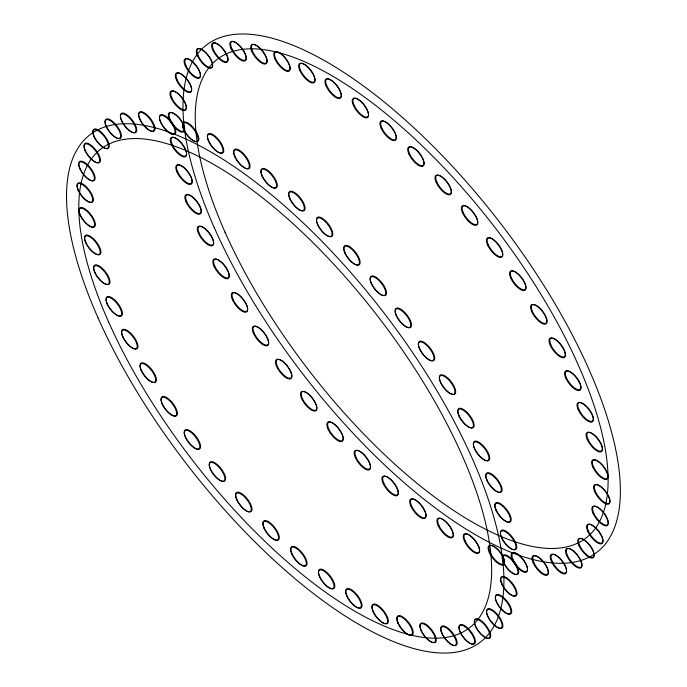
<?xml version="1.0" encoding="UTF-8"?>
<svg xmlns="http://www.w3.org/2000/svg" width="687" height="687" viewBox="0 0 687 687"><rect width="100%" height="100%" fill="white"/><g stroke="black" fill="none" stroke-linecap="round" stroke-linejoin="round"><path stroke-width="1.03" d="M108.589 321.92A302.117 117.305 52.4 0 0 466.19 630.116A302.117 117.305 52.4 0 0 281.06 213.082A302.117 117.305 52.4 0 0 108.589 321.92M225.035 232.172A302.117 117.305 52.4 0 0 582.636 540.377A302.117 117.305 52.4 0 0 397.507 123.334A302.117 117.305 52.4 0 0 225.035 232.172M98.086 317.969A320.065 124.278 52.4 0 0 476.933 644.483A320.065 124.278 52.4 0 0 280.803 202.665A320.065 124.278 52.4 0 0 98.086 317.969M214.533 228.23A320.065 124.278 52.4 0 0 593.379 554.735A320.065 124.278 52.4 0 0 397.249 112.926A320.065 124.278 52.4 0 0 214.533 228.23M79.872 168.804A11.43 4.44 52.4 0 0 93.406 180.466A11.43 4.44 52.4 0 0 86.399 164.682A11.43 4.44 52.4 0 0 79.872 168.804M79.95 168.384A11.962 4.646 52.4 0 0 94.11 180.595A11.962 4.646 52.4 0 0 86.777 164.073A11.962 4.646 52.4 0 0 79.95 168.384M171.166 98.086A11.962 4.646 52.4 0 0 185.327 110.289A11.962 4.646 52.4 0 0 177.993 93.776A11.962 4.646 52.4 0 0 171.166 98.086M171.862 97.906A11.43 4.44 52.4 0 0 185.396 109.568A11.43 4.44 52.4 0 0 178.388 93.784A11.43 4.44 52.4 0 0 171.862 97.906M78.181 190.393A11.43 4.44 52.4 0 0 91.715 202.055A11.43 4.44 52.4 0 0 84.707 186.271A11.43 4.44 52.4 0 0 78.181 190.393M78.258 189.973A11.962 4.646 52.4 0 0 92.419 202.184A11.962 4.646 52.4 0 0 85.085 185.662A11.962 4.646 52.4 0 0 78.258 189.973M169.474 119.675A11.962 4.646 52.4 0 0 183.635 131.878A11.962 4.646 52.4 0 0 176.301 115.364A11.962 4.646 52.4 0 0 169.474 119.675M170.17 119.495A11.43 4.44 52.4 0 0 183.704 131.157A11.43 4.44 52.4 0 0 176.696 115.373A11.43 4.44 52.4 0 0 170.17 119.495M80.13 215.16A11.43 4.44 52.4 0 0 93.664 226.822A11.43 4.44 52.4 0 0 86.656 211.046A11.43 4.44 52.4 0 0 80.13 215.16M80.207 214.748A11.962 4.646 52.4 0 0 94.368 226.95A11.962 4.646 52.4 0 0 87.034 210.437A11.962 4.646 52.4 0 0 80.207 214.748M171.424 144.45A11.962 4.646 52.4 0 0 185.584 156.653A11.962 4.646 52.4 0 0 178.251 140.139A11.962 4.646 52.4 0 0 171.424 144.45M172.119 144.261A11.43 4.44 52.4 0 0 185.653 155.932A11.43 4.44 52.4 0 0 178.646 140.148A11.43 4.44 52.4 0 0 172.119 144.261M85.686 242.691A11.43 4.44 52.4 0 0 99.22 254.353A11.43 4.44 52.4 0 0 92.213 238.578A11.43 4.44 52.4 0 0 85.686 242.691M85.763 242.279A11.962 4.646 52.4 0 0 99.924 254.482A11.962 4.646 52.4 0 0 92.59 237.968A11.962 4.646 52.4 0 0 85.763 242.279M176.98 171.982A11.962 4.646 52.4 0 0 191.141 184.185A11.962 4.646 52.4 0 0 183.807 167.671A11.962 4.646 52.4 0 0 176.98 171.982M177.675 171.793A11.43 4.44 52.4 0 0 191.209 183.463A11.43 4.44 52.4 0 0 184.202 167.68A11.43 4.44 52.4 0 0 177.675 171.793M94.746 272.516A11.43 4.44 52.4 0 0 108.28 284.178A11.43 4.44 52.4 0 0 101.272 268.394A11.43 4.44 52.4 0 0 94.746 272.516M94.823 272.095A11.962 4.646 52.4 0 0 108.993 284.306A11.962 4.646 52.4 0 0 101.659 267.784A11.962 4.646 52.4 0 0 94.823 272.095M186.04 201.798A11.962 4.646 52.4 0 0 200.2 214.009A11.962 4.646 52.4 0 0 192.875 197.487A11.962 4.646 52.4 0 0 186.04 201.798M186.744 201.617A11.43 4.44 52.4 0 0 200.278 213.279A11.43 4.44 52.4 0 0 193.27 197.495A11.43 4.44 52.4 0 0 186.744 201.617M107.172 304.109A11.43 4.44 52.4 0 0 120.697 315.771A11.43 4.44 52.4 0 0 113.699 299.996A11.43 4.44 52.4 0 0 107.172 304.109M107.249 303.697A11.962 4.646 52.4 0 0 121.41 315.9A11.962 4.646 52.4 0 0 114.076 299.386A11.962 4.646 52.4 0 0 107.249 303.697M198.457 233.4A11.962 4.646 52.4 0 0 212.626 245.602A11.962 4.646 52.4 0 0 205.293 229.089A11.962 4.646 52.4 0 0 198.457 233.4M199.161 233.211A11.43 4.44 52.4 0 0 212.695 244.881A11.43 4.44 52.4 0 0 205.688 229.097A11.43 4.44 52.4 0 0 199.161 233.211M122.733 336.948A11.43 4.44 52.4 0 0 136.266 348.61A11.43 4.44 52.4 0 0 129.259 332.826A11.43 4.44 52.4 0 0 122.733 336.948M122.81 336.527A11.962 4.646 52.4 0 0 136.971 348.738A11.962 4.646 52.4 0 0 129.637 332.225A11.962 4.646 52.4 0 0 122.81 336.527M214.026 266.23A11.962 4.646 52.4 0 0 228.187 278.441A11.962 4.646 52.4 0 0 220.853 261.919A11.962 4.646 52.4 0 0 214.026 266.23M214.722 266.049A11.43 4.44 52.4 0 0 228.256 277.711A11.43 4.44 52.4 0 0 221.248 261.927A11.43 4.44 52.4 0 0 214.722 266.049M141.17 370.456A11.43 4.44 52.4 0 0 154.704 382.118A11.43 4.44 52.4 0 0 147.696 366.343A11.43 4.44 52.4 0 0 141.17 370.456M141.247 370.044A11.962 4.646 52.4 0 0 155.408 382.247A11.962 4.646 52.4 0 0 148.074 365.733A11.962 4.646 52.4 0 0 141.247 370.044M232.464 299.747A11.962 4.646 52.4 0 0 246.624 311.95A11.962 4.646 52.4 0 0 239.291 295.436A11.962 4.646 52.4 0 0 232.464 299.747M233.159 299.558A11.43 4.44 52.4 0 0 246.693 311.228A11.43 4.44 52.4 0 0 239.686 295.444A11.43 4.44 52.4 0 0 233.159 299.558M162.166 404.068A11.43 4.44 52.4 0 0 175.7 415.738A11.43 4.44 52.4 0 0 168.693 399.954A11.43 4.44 52.4 0 0 162.166 404.068M162.244 403.655A11.962 4.646 52.4 0 0 176.404 415.858A11.962 4.646 52.4 0 0 169.071 399.345A11.962 4.646 52.4 0 0 162.244 403.655M253.46 333.358A11.962 4.646 52.4 0 0 267.621 345.561A11.962 4.646 52.4 0 0 260.287 329.047A11.962 4.646 52.4 0 0 253.46 333.358M254.156 333.178A11.43 4.44 52.4 0 0 267.69 344.84A11.43 4.44 52.4 0 0 260.682 329.056A11.43 4.44 52.4 0 0 254.156 333.178M185.361 437.215A11.43 4.44 52.4 0 0 198.895 448.877A11.43 4.44 52.4 0 0 191.888 433.093A11.43 4.44 52.4 0 0 185.361 437.215M185.438 436.795A11.962 4.646 52.4 0 0 199.599 448.997A11.962 4.646 52.4 0 0 192.274 432.484A11.962 4.646 52.4 0 0 185.438 436.795M276.655 366.497A11.962 4.646 52.4 0 0 290.816 378.7A11.962 4.646 52.4 0 0 283.491 362.186A11.962 4.646 52.4 0 0 276.655 366.497M277.359 366.317A11.43 4.44 52.4 0 0 290.893 377.979A11.43 4.44 52.4 0 0 283.886 362.195A11.43 4.44 52.4 0 0 277.359 366.317M210.368 469.315A11.43 4.44 52.4 0 0 223.902 480.977A11.43 4.44 52.4 0 0 216.894 465.193A11.43 4.44 52.4 0 0 210.368 469.315M210.445 468.895A11.962 4.646 52.4 0 0 224.606 481.106A11.962 4.646 52.4 0 0 217.272 464.584A11.962 4.646 52.4 0 0 210.445 468.895M301.662 398.597A11.962 4.646 52.4 0 0 315.822 410.8A11.962 4.646 52.4 0 0 308.489 394.286A11.962 4.646 52.4 0 0 301.662 398.597M302.357 398.417A11.43 4.44 52.4 0 0 315.891 410.079A11.43 4.44 52.4 0 0 308.884 394.295A11.43 4.44 52.4 0 0 302.357 398.417M236.749 499.827A11.43 4.44 52.4 0 0 250.283 511.489A11.43 4.44 52.4 0 0 243.275 495.705A11.43 4.44 52.4 0 0 236.749 499.827M236.826 499.406A11.962 4.646 52.4 0 0 250.987 511.617A11.962 4.646 52.4 0 0 243.653 495.095A11.962 4.646 52.4 0 0 236.826 499.406M328.043 429.109A11.962 4.646 52.4 0 0 342.203 441.312A11.962 4.646 52.4 0 0 334.87 424.798A11.962 4.646 52.4 0 0 328.043 429.109M328.738 428.928A11.43 4.44 52.4 0 0 342.272 440.59A11.43 4.44 52.4 0 0 335.265 424.806A11.43 4.44 52.4 0 0 328.738 428.928M264.048 528.226A11.43 4.44 52.4 0 0 277.582 539.888A11.43 4.44 52.4 0 0 270.584 524.104A11.43 4.44 52.4 0 0 264.048 528.226M264.126 527.805A11.962 4.646 52.4 0 0 278.295 540.016A11.962 4.646 52.4 0 0 270.961 523.494A11.962 4.646 52.4 0 0 264.126 527.805M355.342 457.508A11.962 4.646 52.4 0 0 369.512 469.71A11.962 4.646 52.4 0 0 362.178 453.197A11.962 4.646 52.4 0 0 355.342 457.508M356.046 457.327A11.43 4.44 52.4 0 0 369.58 468.989A11.43 4.44 52.4 0 0 362.573 453.205A11.43 4.44 52.4 0 0 356.046 457.327M291.812 554.023A11.43 4.44 52.4 0 0 305.346 565.693A11.43 4.44 52.4 0 0 298.347 549.909A11.43 4.44 52.4 0 0 291.812 554.023M291.889 553.61A11.962 4.646 52.4 0 0 306.058 565.813A11.962 4.646 52.4 0 0 298.725 549.299A11.962 4.646 52.4 0 0 291.889 553.61M383.106 483.313A11.962 4.646 52.4 0 0 397.275 495.516A11.962 4.646 52.4 0 0 389.941 479.002A11.962 4.646 52.4 0 0 383.106 483.313M383.81 483.133A11.43 4.44 52.4 0 0 397.344 494.795A11.43 4.44 52.4 0 0 390.336 479.011A11.43 4.44 52.4 0 0 383.81 483.133M319.558 576.788A11.43 4.44 52.4 0 0 333.092 588.45A11.43 4.44 52.4 0 0 326.085 572.675A11.43 4.44 52.4 0 0 319.558 576.788M319.635 576.376A11.962 4.646 52.4 0 0 333.805 588.579A11.962 4.646 52.4 0 0 326.471 572.065A11.962 4.646 52.4 0 0 319.635 576.376M410.852 506.079A11.962 4.646 52.4 0 0 425.021 518.281A11.962 4.646 52.4 0 0 417.687 501.768A11.962 4.646 52.4 0 0 410.852 506.079M411.556 505.89A11.43 4.44 52.4 0 0 425.09 517.56A11.43 4.44 52.4 0 0 418.082 501.776A11.43 4.44 52.4 0 0 411.556 505.89M346.815 596.127A11.43 4.44 52.4 0 0 360.349 607.789A11.43 4.44 52.4 0 0 353.341 592.005A11.43 4.44 52.4 0 0 346.815 596.127M346.892 595.706A11.962 4.646 52.4 0 0 361.053 607.918A11.962 4.646 52.4 0 0 353.728 591.404A11.962 4.646 52.4 0 0 346.892 595.706M438.108 525.409A11.962 4.646 52.4 0 0 452.269 537.62A11.962 4.646 52.4 0 0 444.936 521.098A11.962 4.646 52.4 0 0 438.108 525.409M438.813 525.229A11.43 4.44 52.4 0 0 452.338 536.891A11.43 4.44 52.4 0 0 445.339 521.107A11.43 4.44 52.4 0 0 438.813 525.229M373.11 611.705A11.43 4.44 52.4 0 0 386.644 623.367A11.43 4.44 52.4 0 0 379.636 607.583A11.43 4.44 52.4 0 0 373.11 611.705M373.187 611.284A11.962 4.646 52.4 0 0 387.348 623.495A11.962 4.646 52.4 0 0 380.023 606.973A11.962 4.646 52.4 0 0 373.187 611.284M464.403 540.987A11.962 4.646 52.4 0 0 478.564 553.198A11.962 4.646 52.4 0 0 471.239 536.676A11.962 4.646 52.4 0 0 464.403 540.987M465.108 540.806A11.43 4.44 52.4 0 0 478.641 552.468A11.43 4.44 52.4 0 0 471.634 536.684A11.43 4.44 52.4 0 0 465.108 540.806M397.996 623.255A11.43 4.44 52.4 0 0 411.53 634.917A11.43 4.44 52.4 0 0 404.531 619.133A11.43 4.44 52.4 0 0 397.996 623.255M398.074 622.843A11.962 4.646 52.4 0 0 412.243 635.046A11.962 4.646 52.4 0 0 404.909 618.532A11.962 4.646 52.4 0 0 398.074 622.843M489.29 552.537A11.962 4.646 52.4 0 0 503.459 564.748A11.962 4.646 52.4 0 0 496.126 548.226A11.962 4.646 52.4 0 0 489.29 552.537M489.994 552.357A11.43 4.44 52.4 0 0 503.528 564.018A11.43 4.44 52.4 0 0 496.521 548.243A11.43 4.44 52.4 0 0 489.994 552.357M421.054 630.58A11.43 4.44 52.4 0 0 434.588 642.251A11.43 4.44 52.4 0 0 427.58 626.467A11.43 4.44 52.4 0 0 421.054 630.58M421.131 630.168A11.962 4.646 52.4 0 0 435.292 642.371A11.962 4.646 52.4 0 0 427.958 625.857A11.962 4.646 52.4 0 0 421.131 630.168M512.347 559.871A11.962 4.646 52.4 0 0 526.508 572.073A11.962 4.646 52.4 0 0 519.174 555.56A11.962 4.646 52.4 0 0 512.347 559.871M513.043 559.69A11.43 4.44 52.4 0 0 526.577 571.352A11.43 4.44 52.4 0 0 519.57 555.568A11.43 4.44 52.4 0 0 513.043 559.69M441.878 633.56A11.43 4.44 52.4 0 0 455.412 645.23A11.43 4.44 52.4 0 0 448.405 629.447A11.43 4.44 52.4 0 0 441.878 633.56M441.956 633.148A11.962 4.646 52.4 0 0 456.116 645.351A11.962 4.646 52.4 0 0 448.791 628.837A11.962 4.646 52.4 0 0 441.956 633.148M533.172 562.851A11.962 4.646 52.4 0 0 547.333 575.053A11.962 4.646 52.4 0 0 540.008 558.54A11.962 4.646 52.4 0 0 533.172 562.851M533.876 562.67A11.43 4.44 52.4 0 0 547.402 574.332A11.43 4.44 52.4 0 0 540.403 558.548A11.43 4.44 52.4 0 0 533.876 562.67M460.118 632.143A11.43 4.44 52.4 0 0 473.652 643.805A11.43 4.44 52.4 0 0 466.645 628.021A11.43 4.44 52.4 0 0 460.118 632.143M460.196 631.731A11.962 4.646 52.4 0 0 474.356 643.934A11.962 4.646 52.4 0 0 467.031 627.42A11.962 4.646 52.4 0 0 460.196 631.731M551.412 561.425A11.962 4.646 52.4 0 0 565.573 573.636A11.962 4.646 52.4 0 0 558.248 557.114A11.962 4.646 52.4 0 0 551.412 561.425M552.116 561.245A11.43 4.44 52.4 0 0 565.65 572.906A11.43 4.44 52.4 0 0 558.643 557.131A11.43 4.44 52.4 0 0 552.116 561.245M475.464 626.346A11.43 4.44 52.4 0 0 488.998 638.008A11.43 4.44 52.4 0 0 481.991 622.233A11.43 4.44 52.4 0 0 475.464 626.346M475.541 625.934A11.962 4.646 52.4 0 0 489.702 638.137A11.962 4.646 52.4 0 0 482.368 621.623A11.962 4.646 52.4 0 0 475.541 625.934M566.758 555.637A11.962 4.646 52.4 0 0 580.919 567.84A11.962 4.646 52.4 0 0 573.585 551.326A11.962 4.646 52.4 0 0 566.758 555.637M567.453 555.448A11.43 4.44 52.4 0 0 580.987 567.119A11.43 4.44 52.4 0 0 573.989 551.335A11.43 4.44 52.4 0 0 567.453 555.448M487.65 616.273A11.43 4.44 52.4 0 0 501.184 627.944A11.43 4.44 52.4 0 0 494.176 612.16A11.43 4.44 52.4 0 0 487.65 616.273M487.727 615.861A11.962 4.646 52.4 0 0 501.888 628.064A11.962 4.646 52.4 0 0 494.554 611.55A11.962 4.646 52.4 0 0 487.727 615.861M578.943 545.564A11.962 4.646 52.4 0 0 593.104 557.767A11.962 4.646 52.4 0 0 585.771 541.253A11.962 4.646 52.4 0 0 578.943 545.564M579.639 545.384A11.43 4.44 52.4 0 0 593.173 557.045A11.43 4.44 52.4 0 0 586.166 541.262A11.43 4.44 52.4 0 0 579.639 545.384M496.469 602.104A11.43 4.44 52.4 0 0 510.003 613.766A11.43 4.44 52.4 0 0 502.996 597.982A11.43 4.44 52.4 0 0 496.469 602.104M496.546 601.683A11.962 4.646 52.4 0 0 510.707 613.895A11.962 4.646 52.4 0 0 503.373 597.372A11.962 4.646 52.4 0 0 496.546 601.683M587.763 531.386A11.962 4.646 52.4 0 0 601.924 543.597A11.962 4.646 52.4 0 0 594.59 527.075A11.962 4.646 52.4 0 0 587.763 531.386M588.458 531.206A11.43 4.44 52.4 0 0 601.992 542.867A11.43 4.44 52.4 0 0 594.985 527.084A11.43 4.44 52.4 0 0 588.458 531.206M501.768 584.062A11.43 4.44 52.4 0 0 515.302 595.732A11.43 4.44 52.4 0 0 508.294 579.948A11.43 4.44 52.4 0 0 501.768 584.062M501.845 583.649A11.962 4.646 52.4 0 0 516.006 595.852A11.962 4.646 52.4 0 0 508.672 579.339A11.962 4.646 52.4 0 0 501.845 583.649M593.061 513.352A11.962 4.646 52.4 0 0 607.222 525.555A11.962 4.646 52.4 0 0 599.888 509.041A11.962 4.646 52.4 0 0 593.061 513.352M593.757 513.172A11.43 4.44 52.4 0 0 607.291 524.834A11.43 4.44 52.4 0 0 600.283 509.05A11.43 4.44 52.4 0 0 593.757 513.172M503.451 562.481A11.43 4.44 52.4 0 0 516.985 574.143A11.43 4.44 52.4 0 0 509.977 558.359A11.43 4.44 52.4 0 0 503.451 562.481M503.528 562.06A11.962 4.646 52.4 0 0 517.697 574.263A11.962 4.646 52.4 0 0 510.364 557.75A11.962 4.646 52.4 0 0 503.528 562.06M594.744 491.763A11.962 4.646 52.4 0 0 608.905 503.966A11.962 4.646 52.4 0 0 601.58 487.452A11.962 4.646 52.4 0 0 594.744 491.763M595.449 491.583A11.43 4.44 52.4 0 0 608.983 503.245A11.43 4.44 52.4 0 0 601.975 487.461A11.43 4.44 52.4 0 0 595.449 491.583M501.501 537.706A11.43 4.44 52.4 0 0 515.035 549.368A11.43 4.44 52.4 0 0 508.028 533.584A11.43 4.44 52.4 0 0 501.501 537.706M501.579 537.286A11.962 4.646 52.4 0 0 515.739 549.497A11.962 4.646 52.4 0 0 508.414 532.975A11.962 4.646 52.4 0 0 501.579 537.286M592.795 466.988A11.962 4.646 52.4 0 0 606.956 479.2A11.962 4.646 52.4 0 0 599.631 462.677A11.962 4.646 52.4 0 0 592.795 466.988M593.499 466.808A11.43 4.44 52.4 0 0 607.033 478.47A11.43 4.44 52.4 0 0 600.026 462.686A11.43 4.44 52.4 0 0 593.499 466.808M495.954 510.175A11.43 4.44 52.4 0 0 509.479 521.837A11.43 4.44 52.4 0 0 502.48 506.053A11.43 4.44 52.4 0 0 495.954 510.175M496.031 509.754A11.962 4.646 52.4 0 0 510.192 521.965A11.962 4.646 52.4 0 0 502.858 505.443A11.962 4.646 52.4 0 0 496.031 509.754M587.239 439.457A11.962 4.646 52.4 0 0 601.408 451.668A11.962 4.646 52.4 0 0 594.075 435.146A11.962 4.646 52.4 0 0 587.239 439.457M587.943 439.276A11.43 4.44 52.4 0 0 601.477 450.938A11.43 4.44 52.4 0 0 594.47 435.154A11.43 4.44 52.4 0 0 587.943 439.276M486.885 480.35A11.43 4.44 52.4 0 0 500.419 492.021A11.43 4.44 52.4 0 0 493.412 476.237A11.43 4.44 52.4 0 0 486.885 480.35M486.963 479.938A11.962 4.646 52.4 0 0 501.124 492.141A11.962 4.646 52.4 0 0 493.79 475.627A11.962 4.646 52.4 0 0 486.963 479.938M578.179 409.641A11.962 4.646 52.4 0 0 592.34 421.844A11.962 4.646 52.4 0 0 585.006 405.33A11.962 4.646 52.4 0 0 578.179 409.641M578.875 409.461A11.43 4.44 52.4 0 0 592.409 421.122A11.43 4.44 52.4 0 0 585.401 405.339A11.43 4.44 52.4 0 0 578.875 409.461M474.468 448.757A11.43 4.44 52.4 0 0 488.002 460.419A11.43 4.44 52.4 0 0 480.994 444.635A11.43 4.44 52.4 0 0 474.468 448.757M474.545 448.336A11.962 4.646 52.4 0 0 488.706 460.548A11.962 4.646 52.4 0 0 481.372 444.025A11.962 4.646 52.4 0 0 474.545 448.336M565.762 378.039A11.962 4.646 52.4 0 0 579.922 390.25A11.962 4.646 52.4 0 0 572.589 373.728A11.962 4.646 52.4 0 0 565.762 378.039M566.457 377.859A11.43 4.44 52.4 0 0 579.991 389.52A11.43 4.44 52.4 0 0 572.984 373.737A11.43 4.44 52.4 0 0 566.457 377.859M458.907 415.918A11.43 4.44 52.4 0 0 472.441 427.58A11.43 4.44 52.4 0 0 465.434 411.805A11.43 4.44 52.4 0 0 458.907 415.918M458.985 415.506A11.962 4.646 52.4 0 0 473.145 427.709A11.962 4.646 52.4 0 0 465.812 411.195A11.962 4.646 52.4 0 0 458.985 415.506M550.201 345.209A11.962 4.646 52.4 0 0 564.362 357.412A11.962 4.646 52.4 0 0 557.028 340.898A11.962 4.646 52.4 0 0 550.201 345.209M550.897 345.02A11.43 4.44 52.4 0 0 564.431 356.69A11.43 4.44 52.4 0 0 557.423 340.907A11.43 4.44 52.4 0 0 550.897 345.02M440.47 382.41A11.43 4.44 52.4 0 0 454.004 394.072A11.43 4.44 52.4 0 0 446.997 378.288A11.43 4.44 52.4 0 0 440.47 382.41M440.547 381.989A11.962 4.646 52.4 0 0 454.708 394.201A11.962 4.646 52.4 0 0 447.374 377.687A11.962 4.646 52.4 0 0 440.547 381.989M531.764 311.692A11.962 4.646 52.4 0 0 545.925 323.903A11.962 4.646 52.4 0 0 538.591 307.381A11.962 4.646 52.4 0 0 531.764 311.692M532.459 311.512A11.43 4.44 52.4 0 0 545.993 323.173A11.43 4.44 52.4 0 0 538.986 307.39A11.43 4.44 52.4 0 0 532.459 311.512M419.474 348.798A11.43 4.44 52.4 0 0 432.999 360.46A11.43 4.44 52.4 0 0 426 344.676A11.43 4.44 52.4 0 0 419.474 348.798M419.551 348.378A11.962 4.646 52.4 0 0 433.712 360.589A11.962 4.646 52.4 0 0 426.378 344.067A11.962 4.646 52.4 0 0 419.551 348.378M510.759 278.08A11.962 4.646 52.4 0 0 524.928 290.283A11.962 4.646 52.4 0 0 517.594 273.769A11.962 4.646 52.4 0 0 510.759 278.08M511.463 277.9A11.43 4.44 52.4 0 0 524.997 289.562A11.43 4.44 52.4 0 0 517.989 273.778A11.43 4.44 52.4 0 0 511.463 277.9M396.27 315.659A11.43 4.44 52.4 0 0 409.804 327.321A11.43 4.44 52.4 0 0 402.797 311.537A11.43 4.44 52.4 0 0 396.27 315.659M396.347 315.239A11.962 4.646 52.4 0 0 410.508 327.441A11.962 4.646 52.4 0 0 403.175 310.928A11.962 4.646 52.4 0 0 396.347 315.239M487.564 244.941A11.962 4.646 52.4 0 0 501.725 257.144A11.962 4.646 52.4 0 0 494.391 240.63A11.962 4.646 52.4 0 0 487.564 244.941M488.259 244.761A11.43 4.44 52.4 0 0 501.793 256.423A11.43 4.44 52.4 0 0 494.786 240.639A11.43 4.44 52.4 0 0 488.259 244.761M371.263 283.559A11.43 4.44 52.4 0 0 384.797 295.221A11.43 4.44 52.4 0 0 377.79 279.437A11.43 4.44 52.4 0 0 371.263 283.559M371.341 283.138A11.962 4.646 52.4 0 0 385.51 295.341A11.962 4.646 52.4 0 0 378.176 278.828A11.962 4.646 52.4 0 0 371.341 283.138M462.557 212.841A11.962 4.646 52.4 0 0 476.726 225.044A11.962 4.646 52.4 0 0 469.393 208.53A11.962 4.646 52.4 0 0 462.557 212.841M463.261 212.661A11.43 4.44 52.4 0 0 476.795 224.323A11.43 4.44 52.4 0 0 469.788 208.539A11.43 4.44 52.4 0 0 463.261 212.661M344.891 253.048A11.43 4.44 52.4 0 0 358.416 264.71A11.43 4.44 52.4 0 0 351.418 248.926A11.43 4.44 52.4 0 0 344.891 253.048M344.96 252.627A11.962 4.646 52.4 0 0 359.129 264.83A11.962 4.646 52.4 0 0 351.796 248.316A11.962 4.646 52.4 0 0 344.96 252.627M436.176 182.33A11.962 4.646 52.4 0 0 450.346 194.533A11.962 4.646 52.4 0 0 443.012 178.019A11.962 4.646 52.4 0 0 436.176 182.33M436.88 182.149A11.43 4.44 52.4 0 0 450.414 193.811A11.43 4.44 52.4 0 0 443.407 178.027A11.43 4.44 52.4 0 0 436.88 182.149M317.583 224.64A11.43 4.44 52.4 0 0 331.117 236.311A11.43 4.44 52.4 0 0 324.109 220.527A11.43 4.44 52.4 0 0 317.583 224.64M317.66 224.228A11.962 4.646 52.4 0 0 331.821 236.431A11.962 4.646 52.4 0 0 324.487 219.917A11.962 4.646 52.4 0 0 317.66 224.228M408.877 153.931A11.962 4.646 52.4 0 0 423.037 166.134A11.962 4.646 52.4 0 0 415.704 149.62A11.962 4.646 52.4 0 0 408.877 153.931M409.572 153.751A11.43 4.44 52.4 0 0 423.106 165.412A11.43 4.44 52.4 0 0 416.099 149.629A11.43 4.44 52.4 0 0 409.572 153.751M289.82 198.844A11.43 4.44 52.4 0 0 303.353 210.505A11.43 4.44 52.4 0 0 296.346 194.722A11.43 4.44 52.4 0 0 289.82 198.844M289.897 198.423A11.962 4.646 52.4 0 0 304.058 210.634A11.962 4.646 52.4 0 0 296.724 194.112A11.962 4.646 52.4 0 0 289.897 198.423M381.113 128.125A11.962 4.646 52.4 0 0 395.274 140.328A11.962 4.646 52.4 0 0 387.94 123.815A11.962 4.646 52.4 0 0 381.113 128.125M381.809 127.945A11.43 4.44 52.4 0 0 395.343 139.607A11.43 4.44 52.4 0 0 388.335 123.823A11.43 4.44 52.4 0 0 381.809 127.945M262.073 176.078A11.43 4.44 52.4 0 0 275.607 187.74A11.43 4.44 52.4 0 0 268.6 171.956A11.43 4.44 52.4 0 0 262.073 176.078M262.151 175.657A11.962 4.646 52.4 0 0 276.311 187.869A11.962 4.646 52.4 0 0 268.978 171.346A11.962 4.646 52.4 0 0 262.151 175.657M353.367 105.36A11.962 4.646 52.4 0 0 367.528 117.571A11.962 4.646 52.4 0 0 360.194 101.049A11.962 4.646 52.4 0 0 353.367 105.36M354.063 105.18A11.43 4.44 52.4 0 0 367.597 116.842A11.43 4.44 52.4 0 0 360.589 101.058A11.43 4.44 52.4 0 0 354.063 105.18M234.817 156.739A11.43 4.44 52.4 0 0 248.35 168.401A11.43 4.44 52.4 0 0 241.343 152.626A11.43 4.44 52.4 0 0 234.817 156.739M234.894 156.327A11.962 4.646 52.4 0 0 249.055 168.53A11.962 4.646 52.4 0 0 241.73 152.016A11.962 4.646 52.4 0 0 234.894 156.327M326.11 86.03A11.962 4.646 52.4 0 0 340.271 98.232A11.962 4.646 52.4 0 0 332.946 81.719A11.962 4.646 52.4 0 0 326.11 86.03M326.814 85.841A11.43 4.44 52.4 0 0 340.34 97.511A11.43 4.44 52.4 0 0 333.341 81.727A11.43 4.44 52.4 0 0 326.814 85.841M208.522 141.161A11.43 4.44 52.4 0 0 222.056 152.823A11.43 4.44 52.4 0 0 215.048 137.048A11.43 4.44 52.4 0 0 208.522 141.161M208.599 140.749A11.962 4.646 52.4 0 0 222.76 152.952A11.962 4.646 52.4 0 0 215.426 136.438A11.962 4.646 52.4 0 0 208.599 140.749M299.815 70.452A11.962 4.646 52.4 0 0 313.976 82.655A11.962 4.646 52.4 0 0 306.642 66.141A11.962 4.646 52.4 0 0 299.815 70.452M300.511 70.263A11.43 4.44 52.4 0 0 314.045 81.933A11.43 4.44 52.4 0 0 307.037 66.15A11.43 4.44 52.4 0 0 300.511 70.263M183.635 129.611A11.43 4.44 52.4 0 0 197.169 141.273A11.43 4.44 52.4 0 0 190.162 125.489A11.43 4.44 52.4 0 0 183.635 129.611M183.712 129.199A11.962 4.646 52.4 0 0 197.873 141.402A11.962 4.646 52.4 0 0 190.539 124.888A11.962 4.646 52.4 0 0 183.712 129.199M274.929 58.893A11.962 4.646 52.4 0 0 289.09 71.105A11.962 4.646 52.4 0 0 281.756 54.591A11.962 4.646 52.4 0 0 274.929 58.893M275.624 58.713A11.43 4.44 52.4 0 0 289.158 70.375A11.43 4.44 52.4 0 0 282.151 54.599A11.43 4.44 52.4 0 0 275.624 58.713M160.578 122.286A11.43 4.44 52.4 0 0 174.112 133.948A11.43 4.44 52.4 0 0 167.104 118.164A11.43 4.44 52.4 0 0 160.578 122.286M160.655 121.865A11.962 4.646 52.4 0 0 174.816 134.077A11.962 4.646 52.4 0 0 167.491 117.554A11.962 4.646 52.4 0 0 160.655 121.865M251.871 51.568A11.962 4.646 52.4 0 0 266.032 63.771A11.962 4.646 52.4 0 0 258.707 47.257A11.962 4.646 52.4 0 0 251.871 51.568M252.576 51.388A11.43 4.44 52.4 0 0 266.109 63.049A11.43 4.44 52.4 0 0 259.102 47.266A11.43 4.44 52.4 0 0 252.576 51.388M139.753 119.306A11.43 4.44 52.4 0 0 153.287 130.968A11.43 4.44 52.4 0 0 146.279 115.184A11.43 4.44 52.4 0 0 139.753 119.306M139.83 118.885A11.962 4.646 52.4 0 0 153.991 131.097A11.962 4.646 52.4 0 0 146.666 114.574A11.962 4.646 52.4 0 0 139.83 118.885M231.047 48.588A11.962 4.646 52.4 0 0 245.207 60.8A11.962 4.646 52.4 0 0 237.882 44.277A11.962 4.646 52.4 0 0 231.047 48.588M231.751 48.408A11.43 4.44 52.4 0 0 245.276 60.07A11.43 4.44 52.4 0 0 238.277 44.286A11.43 4.44 52.4 0 0 231.751 48.408M121.513 120.723A11.43 4.44 52.4 0 0 135.047 132.385A11.43 4.44 52.4 0 0 128.04 116.601A11.43 4.44 52.4 0 0 121.513 120.723M121.59 120.311A11.962 4.646 52.4 0 0 135.751 132.514A11.962 4.646 52.4 0 0 128.417 116A11.962 4.646 52.4 0 0 121.59 120.311M212.807 50.005A11.962 4.646 52.4 0 0 226.968 62.216A11.962 4.646 52.4 0 0 219.634 45.703A11.962 4.646 52.4 0 0 212.807 50.005M213.502 49.825A11.43 4.44 52.4 0 0 227.036 61.486A11.43 4.44 52.4 0 0 220.029 45.711A11.43 4.44 52.4 0 0 213.502 49.825M106.167 126.52A11.43 4.44 52.4 0 0 119.701 138.181A11.43 4.44 52.4 0 0 112.694 122.398A11.43 4.44 52.4 0 0 106.167 126.52M106.245 126.099A11.962 4.646 52.4 0 0 120.405 138.31A11.962 4.646 52.4 0 0 113.08 121.797A11.962 4.646 52.4 0 0 106.245 126.099M197.461 55.802A11.962 4.646 52.4 0 0 211.622 68.013A11.962 4.646 52.4 0 0 204.297 51.491A11.962 4.646 52.4 0 0 197.461 55.802M198.165 55.621A11.43 4.44 52.4 0 0 211.69 67.283A11.43 4.44 52.4 0 0 204.692 51.499A11.43 4.44 52.4 0 0 198.165 55.621M93.982 136.593A11.43 4.44 52.4 0 0 107.516 148.255A11.43 4.44 52.4 0 0 100.508 132.471A11.43 4.44 52.4 0 0 93.982 136.593M94.059 136.172A11.962 4.646 52.4 0 0 108.228 148.383A11.962 4.646 52.4 0 0 100.895 131.861A11.962 4.646 52.4 0 0 94.059 136.172M185.275 65.875A11.962 4.646 52.4 0 0 199.436 78.078A11.962 4.646 52.4 0 0 192.111 61.564A11.962 4.646 52.4 0 0 185.275 65.875M185.979 65.694A11.43 4.44 52.4 0 0 199.513 77.356A11.43 4.44 52.4 0 0 192.506 61.572A11.43 4.44 52.4 0 0 185.979 65.694M85.171 150.762A11.43 4.44 52.4 0 0 98.705 162.433A11.43 4.44 52.4 0 0 91.697 146.649A11.43 4.44 52.4 0 0 85.171 150.762M85.248 150.35A11.962 4.646 52.4 0 0 99.409 162.553A11.962 4.646 52.4 0 0 92.075 146.039A11.962 4.646 52.4 0 0 85.248 150.35M176.465 80.053A11.962 4.646 52.4 0 0 190.625 92.256A11.962 4.646 52.4 0 0 183.292 75.742A11.962 4.646 52.4 0 0 176.465 80.053M177.16 79.872A11.43 4.44 52.4 0 0 190.694 91.534A11.43 4.44 52.4 0 0 183.687 75.75A11.43 4.44 52.4 0 0 177.16 79.872"/></g></svg>
